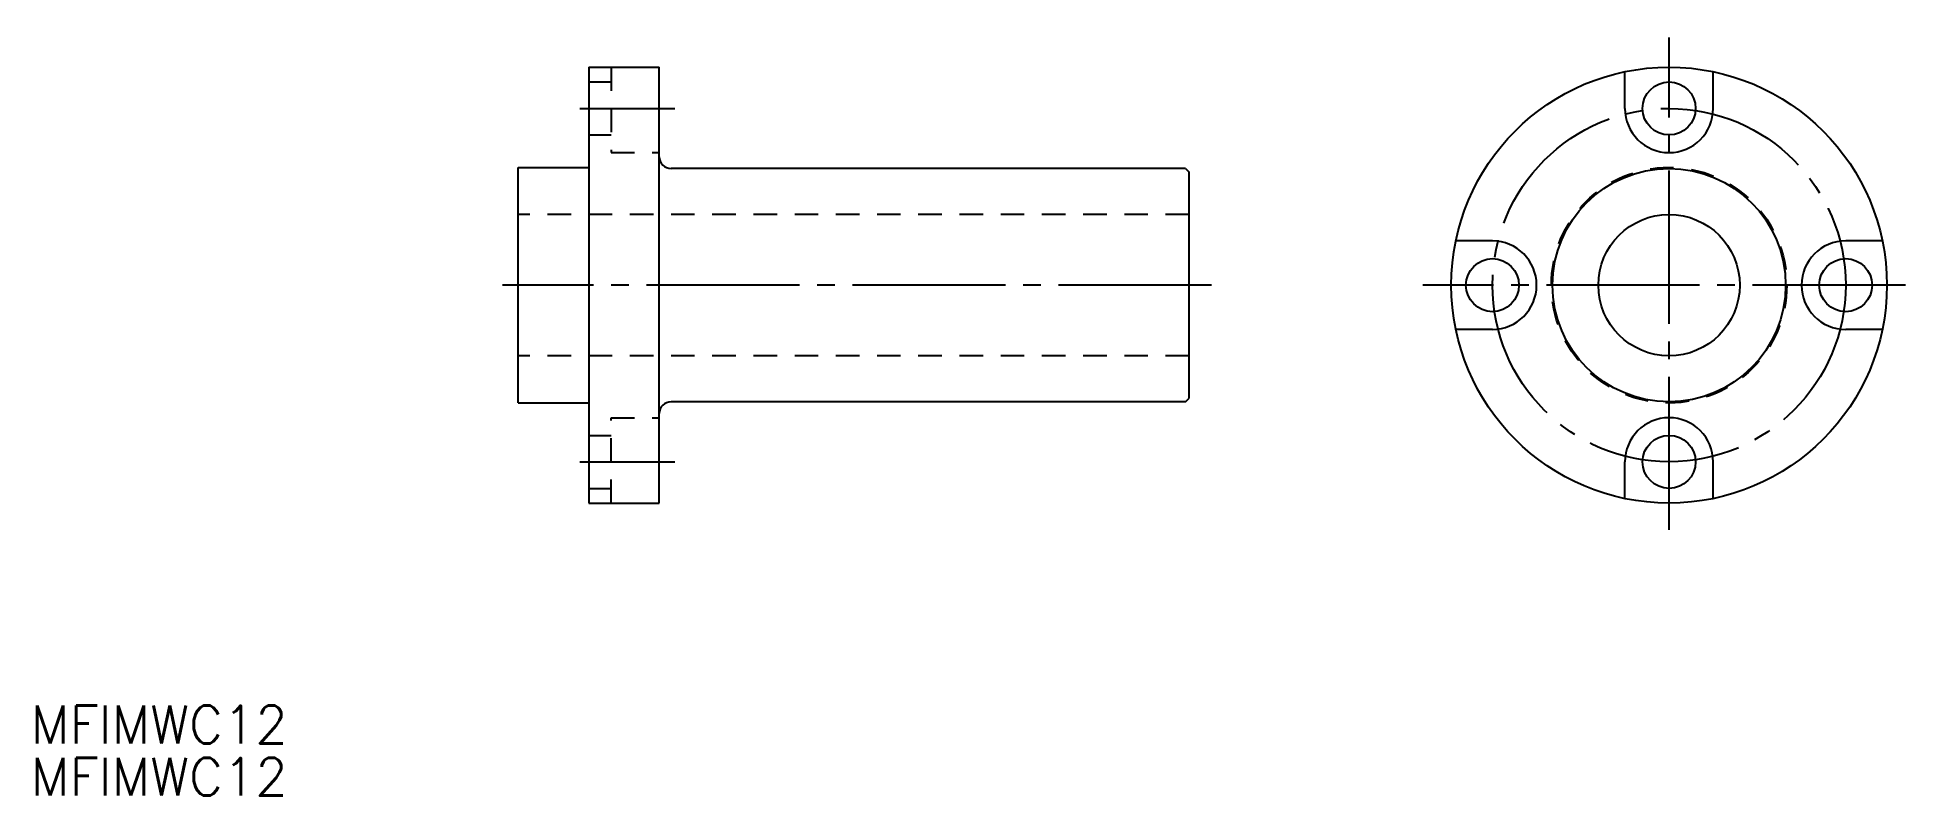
# Model space of a CAD drawing. Extents: x 80 to 239, y 139 to 203.
import ezdxf

# ---------------------------------------------------------------- set-up
doc = ezdxf.new("R2010")
doc.units = 0
doc.linetypes.add('CENTER', pattern=[17.5, 13, -1.5, 1.5, -1.5])
doc.linetypes.add('DASHED', pattern=[3.5, 2, -1.5])
doc.layers.get('0').update_dxf_attribs({"linetype": 'CONTINUOUS'})
doc.layers.add('CENTER', color=1, linetype='CENTER')
doc.styles.get("Standard").update_dxf_attribs({"font": 'txt.shx', "bigfont": '@extfont2.shx'})

msp = doc.modelspace()

# ---------------------------------------------------------------- linework, layer by layer
at = {"color": 7, "linetype": 'CONTINUOUS'}
for p, q in [((126.89, 200.53), (126.89, 163.53)), ((126.89, 200.53), (132.89, 200.53)), ((132.89, 163.53), (132.89, 200.53)), ((214.91, 197.03), (214.91, 200.14)), ((222.41, 197.03), (222.41, 200.14)), ((120.89, 192.03), (126.89, 192.03)), ((120.89, 172.03), (120.89, 192.03)), ((177.59, 191.93), (133.89, 191.93)), ((177.59, 191.93), (177.89, 191.63)), ((177.89, 172.43), (177.89, 191.63)), ((203.66, 185.78), (200.55, 185.78)), ((236.78, 185.78), (233.66, 185.78)), ((203.66, 178.28), (200.55, 178.28)), ((236.78, 178.28), (233.66, 178.28)), ((120.89, 172.03), (126.89, 172.03)), ((177.59, 172.13), (133.89, 172.13)), ((177.59, 172.13), (177.89, 172.43)), ((214.91, 163.91), (214.91, 167.03)), ((222.41, 163.91), (222.41, 167.03)), ((126.89, 163.53), (132.89, 163.53))]:
    msp.add_line(p, q, dxfattribs=at)
at = {"color": 3, "linetype": 'DASHED'}
for p, q in [((128.79, 200.53), (128.79, 193.28)), ((126.89, 199.28), (128.79, 199.28)), ((126.89, 194.78), (128.79, 194.78)), ((128.79, 193.28), (132.89, 193.28)), ((177.89, 188.03), (120.89, 188.03)), ((177.89, 176.03), (120.89, 176.03)), ((128.79, 170.78), (132.89, 170.78)), ((128.79, 163.53), (128.79, 170.78)), ((126.89, 169.28), (128.79, 169.28)), ((126.89, 164.78), (128.79, 164.78))]:
    msp.add_line(p, q, dxfattribs=at)
at = {"color": 7, "linetype": 'CONTINUOUS'}
for centre, radius in [((218.66, 182.03), 18.5), ((218.66, 197.03), 2.25), ((218.66, 182.03), 9.9), ((218.66, 182.03), 6), ((203.66, 182.03), 2.25), ((233.66, 182.03), 2.25), ((218.66, 167.03), 2.25)]:
    msp.add_circle(centre, radius, dxfattribs=at)
at = {"color": 3, "linetype": 'DASHED'}
msp.add_circle((218.66, 182.03), 10, dxfattribs=at)
at = {"color": 7, "linetype": 'CONTINUOUS'}
for centre, radius, start, end in [((218.66, 197.03), 3.75, 180, 0), ((133.89, 192.93), 1, 180, 270), ((203.66, 182.03), 3.75, 270, 90), ((233.66, 182.03), 3.75, 90, 270), ((133.89, 171.13), 1, 90, 180), ((218.66, 167.03), 3.75, 0, 180)]:
    msp.add_arc(centre, radius, start, end, dxfattribs=at)
at = {"layer": 'CENTER', "color": 1, "linetype": 'CENTER'}
for p, q in [((218.66, 161.25), (218.66, 203.06)), ((126.13, 197.03), (134.22, 197.03)), ((179.79, 182.03), (119.56, 182.03)), ((238.75, 182.03), (197.74, 182.03)), ((126.13, 167.03), (134.22, 167.03))]:
    msp.add_line(p, q, dxfattribs=at)
msp.add_circle((218.66, 182.03), 15, dxfattribs=at)

# ---------------------------------------------------------------- texts
at = {"color": 7, "linetype": 'CONTINUOUS'}
for p in [(79.51, 143.14), (79.51, 138.7)]:
    msp.add_text('MFIMWC12', height=3.2, dxfattribs=at).set_placement(p)

doc.saveas('drawing.dxf')
